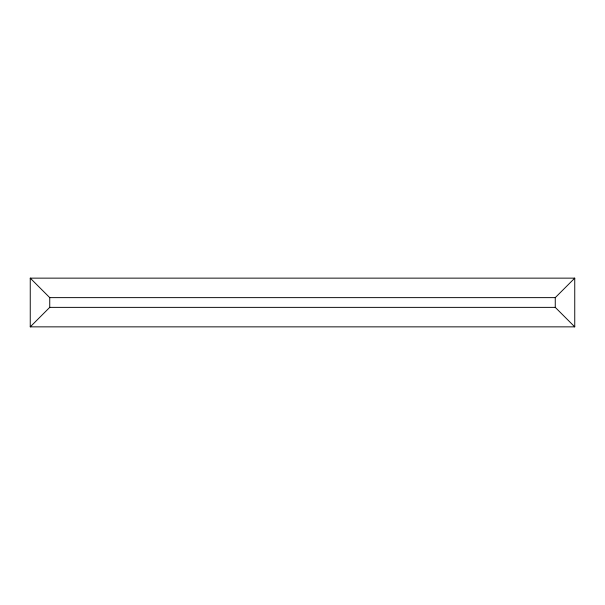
<?xml version="1.0" encoding="UTF-8"?>
<svg xmlns="http://www.w3.org/2000/svg" width="605" height="605" viewBox="0 0 605 605"><rect width="100%" height="100%" fill="white"/><g stroke="black" fill="none" stroke-linecap="round" stroke-linejoin="round"><path stroke-width="0.91" d="M30.25 326.859L49.739 307.37L555.261 307.37L574.75 326.859L574.75 278.141L30.25 278.141L30.25 326.859L574.75 326.859M30.25 278.141L49.739 297.63L555.261 297.63L574.75 278.141M555.261 297.63L555.261 307.37M49.739 297.63L49.739 307.37"/></g></svg>
